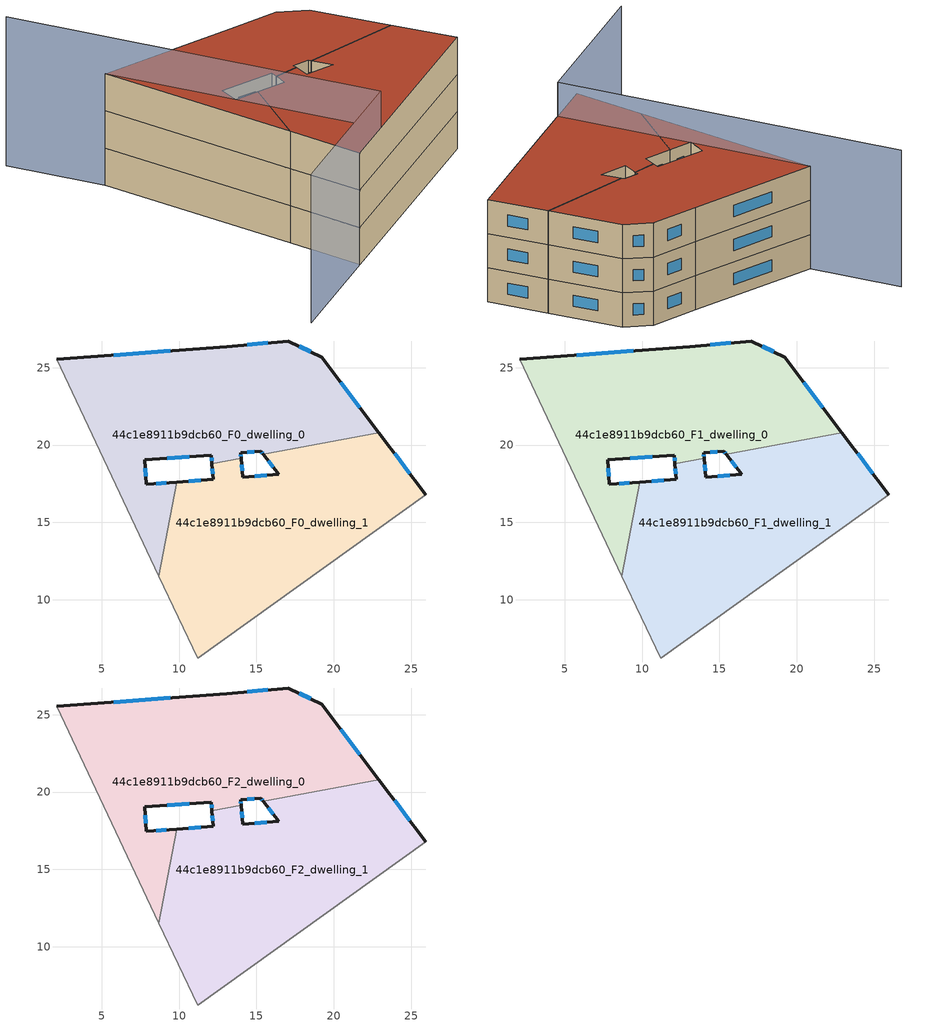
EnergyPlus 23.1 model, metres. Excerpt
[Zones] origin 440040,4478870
44c1e8911b9dcb60_F0_dwelling_0
 floor ground (EU_floor_Construction): 19.22,25.68 22.91,20.79 15.43,19.41 15.28,19.61 13.98,19.5 14.01,19.15 12.13,18.81 12.09,19.36 7.78,19.05 7.89,17.46 9.84,17.61 8.7,11.54 2.11,25.54 13.08,26.37 17.05,26.72 z0
 wall outside (EU_wall_Construction): 14.01,19.15 13.98,19.5 15.28,19.61 15.43,19.41 / 9.84,17.61 7.89,17.46 7.78,19.05 12.09,19.36 12.13,18.81 / 22.91,20.79 19.22,25.68 17.05,26.72 13.08,26.37 2.11,25.54 z0:3
 wall adiabatic (EU_wall_Construction): 2.11,25.54 8.7,11.54 z0:3
 wall to 44c1e8911b9dcb60_F0_dwelling_1 (EU_wall_Construction): 8.7,11.54 9.84,17.61 / 15.43,19.41 22.91,20.79 / 12.13,18.81 14.01,19.15 z0:3
 window (EU_Window_Construction): 15.33,19.54 15.38,19.48 / 14.41,19.53 14.85,19.57 / 14,19.27 13.99,19.38 / 12.1,19.17 12.11,18.99 / 9.22,19.15 10.65,19.25 / 7.85,17.99 7.82,18.52 / 9.18,17.56 8.54,17.51 / 9.42,26.09 5.78,25.82 / 15.73,26.6 14.41,26.48 / 18.49,26.03 17.78,26.37 / 21.68,22.42 20.45,24.05 z1:2
44c1e8911b9dcb60_F0_dwelling_1
 floor ground (EU_floor_Construction): 22.91,20.79 25.92,16.8 11.19,6.24 8.7,11.54 9.84,17.61 12.2,17.79 12.13,18.81 14.01,19.15 14.13,17.92 16.43,18.12 15.43,19.41 z0
 wall outside (EU_wall_Construction): 12.13,18.81 12.2,17.79 9.84,17.61 / 15.43,19.41 16.43,18.12 14.13,17.92 14.01,19.15 / 25.92,16.8 22.91,20.79 z0:3
 wall adiabatic (EU_wall_Construction): 8.7,11.54 11.19,6.24 25.92,16.8 z0:3
 window (EU_Window_Construction): 11.41,17.73 10.63,17.67 / 12.15,18.47 12.18,18.13 / 14.09,18.33 14.05,18.74 / 15.66,18.06 14.89,17.99 / 15.77,18.98 16.09,18.55 / 24.92,18.14 23.92,19.45 z1:2
44c1e8911b9dcb60_F1_dwelling_0
 floor to 44c1e8911b9dcb60_F0_dwelling_0 (EU_floor_Construction): 19.22,25.68 22.91,20.79 15.43,19.41 15.28,19.61 13.98,19.5 14.01,19.15 12.13,18.81 12.09,19.36 7.78,19.05 7.89,17.46 9.83,17.61 8.7,11.54 2.11,25.54 13.08,26.37 17.05,26.72 z3
 wall outside (EU_wall_Construction): 14.01,19.15 13.98,19.5 15.28,19.61 15.43,19.41 / 9.84,17.61 7.89,17.46 7.78,19.05 12.09,19.36 12.13,18.81 / 22.91,20.79 19.22,25.68 17.05,26.72 13.08,26.37 2.11,25.54 z3:6
 wall adiabatic (EU_wall_Construction): 2.11,25.54 8.7,11.54 z3:6
 wall to 44c1e8911b9dcb60_F1_dwelling_1 (EU_wall_Construction): 8.7,11.54 9.84,17.61 / 15.43,19.41 22.91,20.79 / 12.13,18.81 14.01,19.15 z3:6
 window (EU_Window_Construction): 15.33,19.54 15.38,19.48 / 14.41,19.53 14.85,19.57 / 14,19.27 13.99,19.38 / 12.1,19.17 12.11,18.99 / 9.22,19.15 10.65,19.25 / 7.85,17.99 7.82,18.52 / 9.18,17.56 8.54,17.51 / 9.42,26.09 5.78,25.82 / 15.73,26.6 14.41,26.48 / 18.49,26.03 17.78,26.37 / 21.68,22.42 20.45,24.05 z4:5
44c1e8911b9dcb60_F1_dwelling_1
 floor to 44c1e8911b9dcb60_F0_dwelling_1 (EU_floor_Construction): 22.91,20.79 25.92,16.8 11.19,6.24 8.7,11.54 9.83,17.61 12.2,17.79 12.13,18.81 14.01,19.15 14.13,17.92 16.43,18.12 15.43,19.41 z3
 wall outside (EU_wall_Construction): 12.13,18.81 12.2,17.79 9.84,17.61 / 15.43,19.41 16.43,18.12 14.13,17.92 14.01,19.15 / 25.92,16.8 22.91,20.79 z3:6
 wall adiabatic (EU_wall_Construction): 8.7,11.54 11.19,6.24 25.92,16.8 z3:6
 window (EU_Window_Construction): 11.41,17.73 10.63,17.67 / 12.15,18.47 12.18,18.13 / 14.09,18.33 14.05,18.74 / 15.66,18.06 14.89,17.99 / 15.77,18.98 16.09,18.55 / 24.92,18.14 23.92,19.45 z4:5
44c1e8911b9dcb60_F2_dwelling_0
 floor to 44c1e8911b9dcb60_F1_dwelling_0 (EU_floor_Construction): 19.22,25.68 22.91,20.79 15.43,19.41 15.28,19.61 13.98,19.5 14.01,19.15 12.13,18.81 12.09,19.36 7.78,19.05 7.89,17.46 9.83,17.61 8.7,11.54 2.11,25.54 13.08,26.37 17.05,26.72 z6
 wall outside (EU_wall_Construction): 14.01,19.15 13.98,19.5 15.28,19.61 15.43,19.41 / 9.84,17.61 7.89,17.46 7.78,19.05 12.09,19.36 12.13,18.81 / 22.91,20.79 19.22,25.68 17.05,26.72 13.08,26.37 2.11,25.54 z6:9
 wall adiabatic (EU_wall_Construction): 2.11,25.54 8.7,11.54 z6:9
 wall to 44c1e8911b9dcb60_F2_dwelling_1 (EU_wall_Construction): 8.7,11.54 9.84,17.61 / 15.43,19.41 22.91,20.79 / 12.13,18.81 14.01,19.15 z6:9
 window (EU_Window_Construction): 15.33,19.54 15.38,19.48 / 14.41,19.53 14.85,19.57 / 14,19.27 13.99,19.38 / 12.1,19.17 12.11,18.99 / 9.22,19.15 10.65,19.25 / 7.85,17.99 7.82,18.52 / 9.18,17.56 8.54,17.51 / 9.42,26.09 5.78,25.82 / 15.73,26.6 14.41,26.48 / 18.49,26.03 17.78,26.37 / 21.68,22.42 20.45,24.05 z7:8
 roof outside (EU_roof_Construction): 22.91,20.79 19.22,25.68 17.05,26.72 13.08,26.37 2.11,25.54 8.7,11.54 9.84,17.61 7.89,17.46 7.78,19.05 12.09,19.36 12.13,18.81 14.01,19.15 13.98,19.5 15.28,19.61 15.43,19.41 z9
44c1e8911b9dcb60_F2_dwelling_1
 floor to 44c1e8911b9dcb60_F1_dwelling_1 (EU_floor_Construction): 22.91,20.79 25.92,16.8 11.19,6.24 8.7,11.54 9.83,17.61 12.2,17.79 12.13,18.81 14.01,19.15 14.13,17.92 16.43,18.12 15.43,19.41 z6
 wall outside (EU_wall_Construction): 12.13,18.81 12.2,17.79 9.84,17.61 / 15.43,19.41 16.43,18.12 14.13,17.92 14.01,19.15 / 25.92,16.8 22.91,20.79 z6:9
 wall adiabatic (EU_wall_Construction): 8.7,11.54 11.19,6.24 25.92,16.8 z6:9
 window (EU_Window_Construction): 11.41,17.73 10.63,17.67 / 12.15,18.47 12.18,18.13 / 14.09,18.33 14.05,18.74 / 15.66,18.06 14.89,17.99 / 15.77,18.98 16.09,18.55 / 24.92,18.14 23.92,19.45 z7:8
 roof outside (EU_roof_Construction): 25.92,16.8 22.91,20.79 15.43,19.41 16.43,18.12 14.13,17.92 14.01,19.15 12.13,18.81 12.2,17.79 9.84,17.61 8.7,11.54 11.19,6.24 z9
shading: -2.3,31.68 14.36,8.51 / 14.36,8.51 3.81,0.93 z0:12
[Building]
EU S2 Campaign: North Axis=0; Terrain=City; Solar Distribution=FullExterior
[Site:Location]
Madrid: Latitude=40.5; Longitude=-3.5; Time Zone=1; Elevation=609
[SizingPeriod:WeatherFileDays]
AnnualSizingPeriod: Begin Month=1; Begin Day of Month=1; End Month=12; End Day of Month=31; Day of Week for Start Day=Monday; Use Weather File Daylight Saving Period=No; Use Weather File Rain and Snow Indicators=No
[MATERIAL]
EU_InternalMass_Material: Roughness=MediumRough; Thickness=0.1; Conductivity=1; Density=1800; Specific Heat=900; Thermal Absorptance=0.9; Solar Absorptance=0.7; Visible Absorptance=0.7
[MATERIAL:NOMASS] Roughness=MediumRough; Thermal Absorptance=0.9; Solar Absorptance=0.7; Visible Absorptance=0.7
Name | Thermal Resistance
EU_wall_NoMass | 0.459673
EU_roof_NoMass | 0.495815
EU_floor_NoMass | 0.788942
[WINDOWMATERIAL:SIMPLEGLAZINGSYSTEM]
EU_Window_SimpleGlazing: UFactor=4.26103; Solar Heat Gain Coefficient=0.85; Visible Transmittance=0.85
[CONSTRUCTION]
EU_wall_Construction: EU_wall_NoMass
EU_roof_Construction: EU_roof_NoMass
EU_floor_Construction: EU_floor_NoMass
EU_InternalMass_Construction: EU_InternalMass_Material
EU_Window_Construction: EU_Window_SimpleGlazing
[ZONE] Type=1; Multiplier=1; Ceiling Height=autocalculate; Floor Area=autocalculate; Part of Total Floor Area=Yes
Name | Volume
44c1e8911b9dcb60_F0_dwelling_0 | 398.23
44c1e8911b9dcb60_F1_dwelling_0; 44c1e8911b9dcb60_F2_dwelling_0 | 398.231
44c1e8911b9dcb60_F0_dwelling_1 | 398.228
44c1e8911b9dcb60_F1_dwelling_1; 44c1e8911b9dcb60_F2_dwelling_1 | 398.229
[INTERNALMASS] Construction=EU_InternalMass_Construction
Name | Zone or ZoneList | Surface Area
44c1e8911b9dcb60_F0_dwelling_0_EU_InternalMass | 44c1e8911b9dcb60_F0_dwelling_0 | 132.744
44c1e8911b9dcb60_F0_dwelling_1_EU_InternalMass | 44c1e8911b9dcb60_F0_dwelling_1 | 132.743
44c1e8911b9dcb60_F1_dwelling_0_EU_InternalMass | 44c1e8911b9dcb60_F1_dwelling_0 | 132.744
44c1e8911b9dcb60_F1_dwelling_1_EU_InternalMass | 44c1e8911b9dcb60_F1_dwelling_1 | 132.743
44c1e8911b9dcb60_F2_dwelling_0_EU_InternalMass | 44c1e8911b9dcb60_F2_dwelling_0 | 132.744
44c1e8911b9dcb60_F2_dwelling_1_EU_InternalMass | 44c1e8911b9dcb60_F2_dwelling_1 | 132.743
[OTHEREQUIPMENT] Fuel Type=Electricity; Design Level Calculation Method=Watts/Area; Power per Zone Floor Area=1; Fraction Latent=0; Fraction Radiant=0; Fraction Lost=0; Carbon Dioxide Generation Rate=0; EndUse Subcategory=EU_Step8_InternalGains
Name | Zone or ZoneList or Space or SpaceList | Schedule
EU_Step8_InternalGain_44c1e8911b9dcb60_F0_dwelling_0_f000 | 44c1e8911b9dcb60_F0_dwelling_0 | EU_Step8_GainSchedule_44c1e8911b9dcb60_F0_dwelling_0_f000
EU_Step8_InternalGain_44c1e8911b9dcb60_F0_dwelling_1_f000 | 44c1e8911b9dcb60_F0_dwelling_1 | EU_Step8_GainSchedule_44c1e8911b9dcb60_F0_dwelling_1_f000
EU_Step8_InternalGain_44c1e8911b9dcb60_F1_dwelling_0_f000 | 44c1e8911b9dcb60_F1_dwelling_0 | EU_Step8_GainSchedule_44c1e8911b9dcb60_F1_dwelling_0_f000
EU_Step8_InternalGain_44c1e8911b9dcb60_F1_dwelling_1_f000 | 44c1e8911b9dcb60_F1_dwelling_1 | EU_Step8_GainSchedule_44c1e8911b9dcb60_F1_dwelling_1_f000
EU_Step8_InternalGain_44c1e8911b9dcb60_F2_dwelling_0_f000 | 44c1e8911b9dcb60_F2_dwelling_0 | EU_Step8_GainSchedule_44c1e8911b9dcb60_F2_dwelling_0_f000
EU_Step8_InternalGain_44c1e8911b9dcb60_F2_dwelling_1_f000 | 44c1e8911b9dcb60_F2_dwelling_1 | EU_Step8_GainSchedule_44c1e8911b9dcb60_F2_dwelling_1_f000
[ZONEVENTILATION:DESIGNFLOWRATE] Schedule=EU_AlwaysOn; Design Flow Rate Calculation Method=AirChanges/Hour; Air Changes per Hour=0.719161; Ventilation Type=Natural; Fan Pressure Rise=0; Fan Total Efficiency=1; Constant Term Coefficient=1; Temperature Term Coefficient=0; Velocity Term Coefficient=0; Velocity Squared Term Coefficient=0; Minimum Indoor Temperature=-100; Maximum Indoor Temperature=100; Delta Temperature=-100; Minimum Outdoor Temperature=-100; Maximum Outdoor Temperature=100; Maximum Wind Speed=40
Name | Zone or ZoneList or Space or SpaceList
EU_ConstantAir_44c1e8911b9dcb60_F0_dwelling_0 | 44c1e8911b9dcb60_F0_dwelling_0
EU_ConstantAir_44c1e8911b9dcb60_F0_dwelling_1 | 44c1e8911b9dcb60_F0_dwelling_1
EU_ConstantAir_44c1e8911b9dcb60_F1_dwelling_0 | 44c1e8911b9dcb60_F1_dwelling_0
EU_ConstantAir_44c1e8911b9dcb60_F1_dwelling_1 | 44c1e8911b9dcb60_F1_dwelling_1
EU_ConstantAir_44c1e8911b9dcb60_F2_dwelling_0 | 44c1e8911b9dcb60_F2_dwelling_0
EU_ConstantAir_44c1e8911b9dcb60_F2_dwelling_1 | 44c1e8911b9dcb60_F2_dwelling_1
[HVACTEMPLATE:THERMOSTAT] Constant Heating Setpoint=20; Constant Cooling Setpoint=50
EU_HeatOnly_44c1e8911b9dcb60_F0_dwelling_0; EU_HeatOnly_44c1e8911b9dcb60_F0_dwelling_1; EU_HeatOnly_44c1e8911b9dcb60_F1_dwelling_0; EU_HeatOnly_44c1e8911b9dcb60_F1_dwelling_1; EU_HeatOnly_44c1e8911b9dcb60_F2_dwelling_0; EU_HeatOnly_44c1e8911b9dcb60_F2_dwelling_1
[HVACTEMPLATE:ZONE:IDEALLOADSAIRSYSTEM] System Availability Schedule=EU_AlwaysOn; Maximum Heating Supply Air Temperature=50; Minimum Cooling Supply Air Temperature=13; Maximum Heating Supply Air Humidity Ratio=0.0156; Minimum Cooling Supply Air Humidity Ratio=0.0077; Heating Limit=NoLimit; Cooling Limit=NoLimit; Heating Availability Schedule=EU_AlwaysOn; Cooling Availability Schedule=EU_CoolingOff; Dehumidification Control Type=ConstantSensibleHeatRatio; Cooling Sensible Heat Ratio=0.7; Dehumidification Setpoint=60; Humidification Control Type=None; Humidification Setpoint=30; Outdoor Air Method=None; Outdoor Air Flow Rate per Person=0.00944; Outdoor Air Flow Rate per Zone Floor Area=0; Outdoor Air Flow Rate per Zone=0; Demand Controlled Ventilation Type=None; Outdoor Air Economizer Type=NoEconomizer; Heat Recovery Type=None; Sensible Heat Recovery Effectiveness=0.7; Latent Heat Recovery Effectiveness=0.65
Name | Template Thermostat
44c1e8911b9dcb60_F0_dwelling_0 | EU_HeatOnly_44c1e8911b9dcb60_F0_dwelling_0
44c1e8911b9dcb60_F0_dwelling_1 | EU_HeatOnly_44c1e8911b9dcb60_F0_dwelling_1
44c1e8911b9dcb60_F1_dwelling_0 | EU_HeatOnly_44c1e8911b9dcb60_F1_dwelling_0
44c1e8911b9dcb60_F1_dwelling_1 | EU_HeatOnly_44c1e8911b9dcb60_F1_dwelling_1
44c1e8911b9dcb60_F2_dwelling_0 | EU_HeatOnly_44c1e8911b9dcb60_F2_dwelling_0
44c1e8911b9dcb60_F2_dwelling_1 | EU_HeatOnly_44c1e8911b9dcb60_F2_dwelling_1
[SIZING:ZONE] Zone Cooling Design Supply Air Temperature Input Method=SupplyAirTemperature; Zone Cooling Design Supply Air Temperature=13; Zone Heating Design Supply Air Temperature Input Method=SupplyAirTemperature; Zone Heating Design Supply Air Temperature=50; Zone Cooling Design Supply Air Humidity Ratio=0.008; Zone Heating Design Supply Air Humidity Ratio=0.008; Cooling Design Air Flow Method=DesignDay; Cooling Design Air Flow Rate=0; Cooling Minimum Air Flow per Zone Floor Area=0.000762; Cooling Minimum Air Flow=0; Cooling Minimum Air Flow Fraction=0.2; Heating Design Air Flow Method=DesignDay; Heating Design Air Flow Rate=0; Heating Maximum Air Flow per Zone Floor Area=0.002032; Heating Maximum Air Flow=0.141576; Heating Maximum Air Flow Fraction=0.3; Account for Dedicated Outdoor Air System=No; Dedicated Outdoor Air System Control Strategy=NeutralSupplyAir; Dedicated Outdoor Air Low Setpoint Temperature for Design=autosize; Dedicated Outdoor Air High Setpoint Temperature for Design=autosize; Zone Load Sizing Method=Sensible Load Only No Latent Load; Zone Latent Cooling Design Supply Air Humidity Ratio Input Method=HumidityRatioDifference; Zone Cooling Design Supply Air Humidity Ratio Difference=0.005; Zone Latent Heating Design Supply Air Humidity Ratio Input Method=HumidityRatioDifference; Zone Humidification Design Supply Air Humidity Ratio Difference=0.005
44c1e8911b9dcb60_F0_dwelling_0; 44c1e8911b9dcb60_F0_dwelling_1; 44c1e8911b9dcb60_F1_dwelling_0; 44c1e8911b9dcb60_F1_dwelling_1; 44c1e8911b9dcb60_F2_dwelling_0; 44c1e8911b9dcb60_F2_dwelling_1
[SCHEDULE:CONSTANT]
Name | Hourly Value
EU_AlwaysOn | 1
EU_CoolingOff | 0
[SCHEDULE:FILE] Column Number=1; Rows to Skip at Top=0; Number of Hours of Data=8760; Column Separator=Comma; Interpolate to Timestep=No; Minutes per Item=60; Adjust Schedule for Daylight Savings=Yes
Name | File
EU_Step8_GainSchedule_44c1e8911b9dcb60_F0_dwelling_0_f000 | ../../schedules/44c1e8911b9dcb60/44c1e8911b9dcb60_F0_dwelling_0_f000_gain.csv
EU_Step8_GainSchedule_44c1e8911b9dcb60_F0_dwelling_1_f000 | ../../schedules/44c1e8911b9dcb60/44c1e8911b9dcb60_F0_dwelling_1_f000_gain.csv
EU_Step8_GainSchedule_44c1e8911b9dcb60_F1_dwelling_0_f000 | ../../schedules/44c1e8911b9dcb60/44c1e8911b9dcb60_F1_dwelling_0_f000_gain.csv
EU_Step8_GainSchedule_44c1e8911b9dcb60_F1_dwelling_1_f000 | ../../schedules/44c1e8911b9dcb60/44c1e8911b9dcb60_F1_dwelling_1_f000_gain.csv
EU_Step8_GainSchedule_44c1e8911b9dcb60_F2_dwelling_0_f000 | ../../schedules/44c1e8911b9dcb60/44c1e8911b9dcb60_F2_dwelling_0_f000_gain.csv
EU_Step8_GainSchedule_44c1e8911b9dcb60_F2_dwelling_1_f000 | ../../schedules/44c1e8911b9dcb60/44c1e8911b9dcb60_F2_dwelling_1_f000_gain.csv
